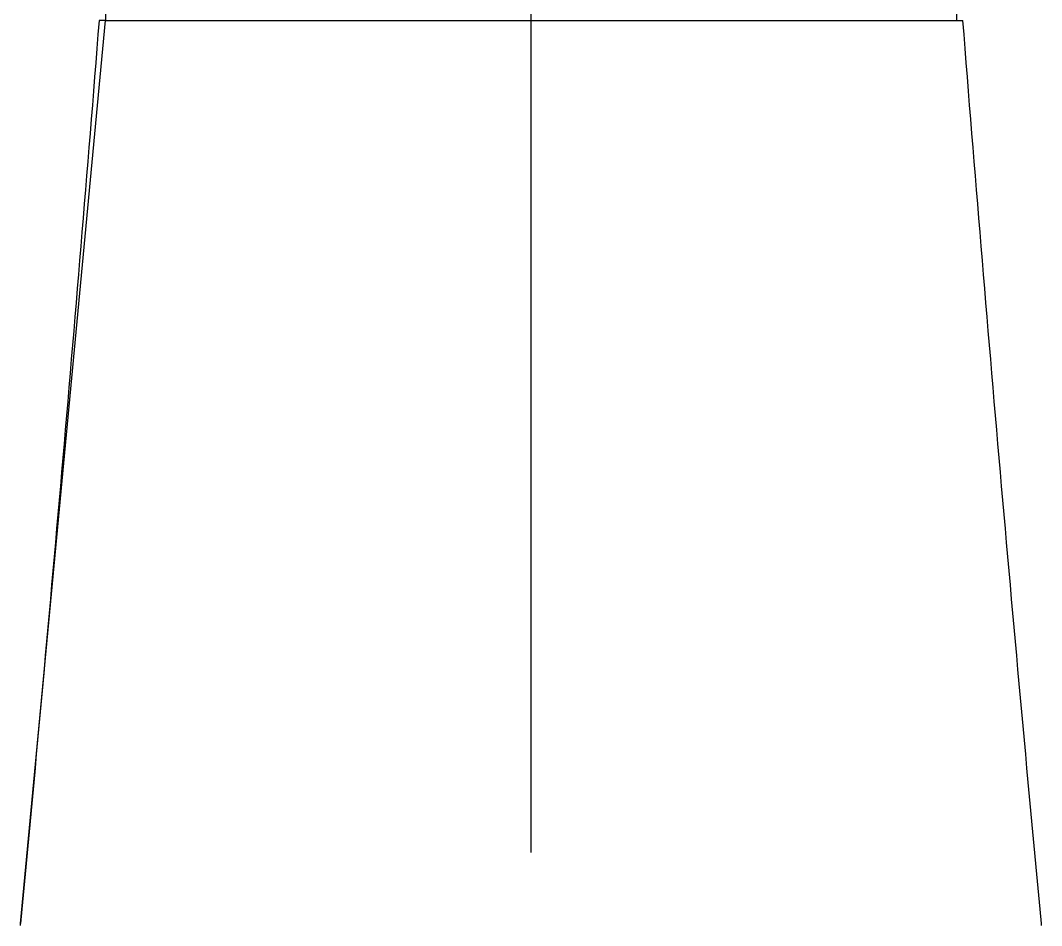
# Model space of a CAD drawing. Header units: millimetres. Extents: x 240 to 1080, y -29 to 565.
# Drawn here: x 597.41 to 605.21, y 98.82 to 105.74 of the extents above; entities that cross this region are included whole.
import ezdxf

# ---------------------------------------------------------------- set-up
doc = ezdxf.new("R2010")
doc.units = ezdxf.units.MM
doc.header["$LTSCALE"] = 0.75
doc.linetypes.add('CENTERX2', pattern=[101.6, 63.5, -12.7, 12.7, -12.7])
doc.layers.add('CENTER', color=1, linetype='CENTERX2')

msp = doc.modelspace()

# ---------------------------------------------------------------- linework, layer by layer
at = {"extrusion": (-1, 2.22045e-16, 2.96604e-13)}
for p, q in [((598.0613, 111.4367), (598.0613, 105.7367)), ((604.5613, 111.4367), (604.5613, 105.7367)), ((597.4122, 98.8376), (598.0602, 105.7367)), ((597.4107, 98.8211), (597.4122, 98.8376)), ((605.212, 98.8211), (605.2104, 98.8376))]:
    msp.add_line(p, q, dxfattribs=at)
for points in [[(598.0116, 105.7367), (597.8309, 103.4354), (597.6281, 101.1358), (597.4122, 98.8376)], [(598.0602, 105.7367), (598.0278, 105.7367), (598.0116, 105.7367), (598.0116, 105.7367)], [(605.2104, 98.8376), (604.9946, 101.1358), (604.7917, 103.4354), (604.6111, 105.7367)]]:
    msp.add_open_spline(points, degree=3)
msp.add_open_spline([(598.0602, 105.7367), (598.1285, 105.7367), (598.2684, 105.7367), (598.6904, 105.7367), (598.9649, 105.7367), (599.6251, 105.7367), (600.022, 105.7367), (600.8433, 105.7367), (601.2801, 105.7367), (602.1321, 105.7367), (602.543, 105.7367), (603.3008, 105.7367), (603.6238, 105.7367), (604.169, 105.7367), (604.3549, 105.7367), (604.5404, 105.7367), (604.5876, 105.7367), (604.6088, 105.7367), (604.6111, 105.7367), (604.6111, 105.7367)], degree=3, knots=[0.000001, 0.000001, 0.000001, 0.000001, 0.119331, 0.119331, 0.24884, 0.24884, 0.420521, 0.420521, 0.644276, 0.644276, 0.93858, 0.93858, 1.330765, 1.330765, 1.861707, 1.861707, 2.245085, 2.245085, 2.349757, 2.349757, 2.349757, 2.349757])
at = {"layer": 'CENTER', "ltscale": 0.25}
msp.add_line((601.3113, 206.5368), (601.3113, 90.0367), dxfattribs=at)

doc.saveas('drawing.dxf')
